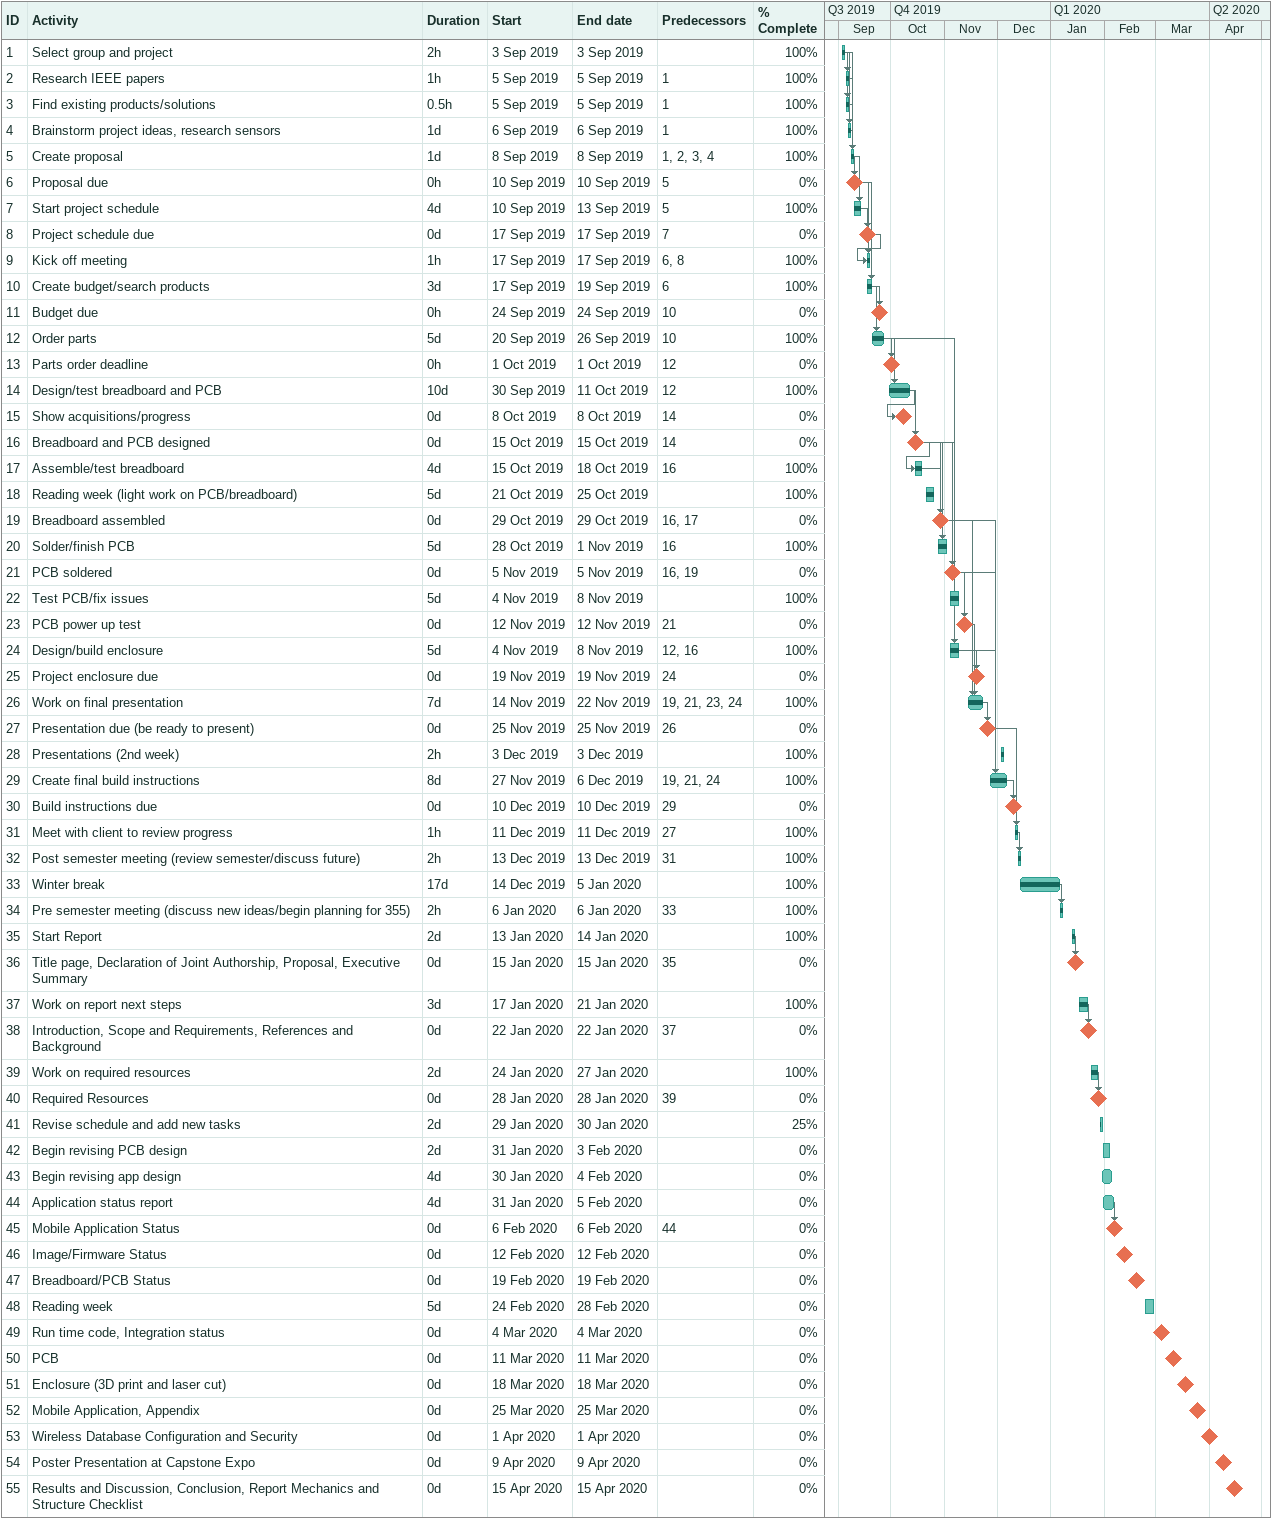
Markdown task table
| ID | Task | Duration | Start | Finish | Predecessors | % complete |
|---|---|---|---|---|---|---|
| 1 | Select group and project | 2h | 2019-09-03 | 2019-09-03 |  | 100 |
| 2 | Research IEEE papers | 1h | 2019-09-05 | 2019-09-05 | 1 | 100 |
| 3 | Find existing products/solutions | 0.5h | 2019-09-05 | 2019-09-05 | 1 | 100 |
| 4 | Brainstorm project ideas, research sensors | 1d | 2019-09-06 | 2019-09-06 | 1 | 100 |
| 5 | Create proposal | 1d | 2019-09-08 | 2019-09-08 | 1, 2, 3, 4 | 100 |
| 6 | Proposal due | 0h | 2019-09-10 | 2019-09-10 | 5 | 0 |
| 7 | Start project schedule | 4d | 2019-09-10 | 2019-09-13 | 5 | 100 |
| 8 | Project schedule due | 0d | 2019-09-17 | 2019-09-17 | 7 | 0 |
| 9 | Kick off meeting | 1h | 2019-09-17 | 2019-09-17 | 6, 8 | 100 |
| 10 | Create budget/search products | 3d | 2019-09-17 | 2019-09-19 | 6 | 100 |
| 11 | Budget due | 0h | 2019-09-24 | 2019-09-24 | 10 | 0 |
| 12 | Order parts | 5d | 2019-09-20 | 2019-09-26 | 10 | 100 |
| 13 | Parts order deadline | 0h | 2019-10-01 | 2019-10-01 | 12 | 0 |
| 14 | Design/test breadboard and PCB | 10d | 2019-09-30 | 2019-10-11 | 12 | 100 |
| 15 | Show acquisitions/progress | 0d | 2019-10-08 | 2019-10-08 | 14 | 0 |
| 16 | Breadboard and PCB designed | 0d | 2019-10-15 | 2019-10-15 | 14 | 0 |
| 17 | Assemble/test breadboard | 4d | 2019-10-15 | 2019-10-18 | 16 | 100 |
| 18 | Reading week (light work on PCB/breadboard) | 5d | 2019-10-21 | 2019-10-25 |  | 100 |
| 19 | Breadboard assembled | 0d | 2019-10-29 | 2019-10-29 | 16, 17 | 0 |
| 20 | Solder/finish PCB | 5d | 2019-10-28 | 2019-11-01 | 16 | 100 |
| 21 | PCB soldered | 0d | 2019-11-05 | 2019-11-05 | 16, 19 | 0 |
| 22 | Test PCB/fix issues | 5d | 2019-11-04 | 2019-11-08 |  | 100 |
| 23 | PCB power up test | 0d | 2019-11-12 | 2019-11-12 | 21 | 0 |
| 24 | Design/build enclosure | 5d | 2019-11-04 | 2019-11-08 | 12, 16 | 100 |
| 25 | Project enclosure due | 0d | 2019-11-19 | 2019-11-19 | 24 | 0 |
| 26 | Work on final presentation | 7d | 2019-11-14 | 2019-11-22 | 19, 21, 23, 24 | 100 |
| 27 | Presentation due (be ready to present) | 0d | 2019-11-25 | 2019-11-25 | 26 | 0 |
| 28 | Presentations (2nd week) | 2h | 2019-12-03 | 2019-12-03 |  | 100 |
| 29 | Create final build instructions | 8d | 2019-11-27 | 2019-12-06 | 19, 21, 24 | 100 |
| 30 | Build instructions due | 0d | 2019-12-10 | 2019-12-10 | 29 | 0 |
| 31 | Meet with client to review progress | 1h | 2019-12-11 | 2019-12-11 | 27 | 100 |
| 32 | Post semester meeting (review semester/discuss future) | 2h | 2019-12-13 | 2019-12-13 | 31 | 100 |
| 33 | Winter break | 17d | 2019-12-14 | 2020-01-05 |  | 100 |
| 34 | Pre semester meeting (discuss new ideas/begin planning for 355) | 2h | 2020-01-06 | 2020-01-06 | 33 | 100 |
| 35 | Start Report | 2d | 2020-01-13 | 2020-01-14 |  | 100 |
| 36 | Title page, Declaration of Joint Authorship, Proposal, Executive Summary | 0d | 2020-01-15 | 2020-01-15 | 35 | 0 |
| 37 | Work on report next steps | 3d | 2020-01-17 | 2020-01-21 |  | 100 |
| 38 | Introduction, Scope and Requirements, References and Background | 0d | 2020-01-22 | 2020-01-22 | 37 | 0 |
| 39 | Work on required resources | 2d | 2020-01-24 | 2020-01-27 |  | 100 |
| 40 | Required Resources | 0d | 2020-01-28 | 2020-01-28 | 39 | 0 |
| 41 | Revise schedule and add new tasks | 2d | 2020-01-29 | 2020-01-30 |  | 25 |
| 42 | Begin revising PCB design | 2d | 2020-01-31 | 2020-02-03 |  | 0 |
| 43 | Begin revising app design | 4d | 2020-01-30 | 2020-02-04 |  | 0 |
| 44 | Application status report | 4d | 2020-01-31 | 2020-02-05 |  | 0 |
| 45 | Mobile Application Status | 0d | 2020-02-06 | 2020-02-06 | 44 | 0 |
| 46 | Image/Firmware Status | 0d | 2020-02-12 | 2020-02-12 |  | 0 |
| 47 | Breadboard/PCB Status | 0d | 2020-02-19 | 2020-02-19 |  | 0 |
| 48 | Reading week | 5d | 2020-02-24 | 2020-02-28 |  | 0 |
| 49 | Run time code, Integration status | 0d | 2020-03-04 | 2020-03-04 |  | 0 |
| 50 | PCB | 0d | 2020-03-11 | 2020-03-11 |  | 0 |
| 51 | Enclosure (3D print and laser cut) | 0d | 2020-03-18 | 2020-03-18 |  | 0 |
| 52 | Mobile Application, Appendix | 0d | 2020-03-25 | 2020-03-25 |  | 0 |
| 53 | Wireless Database Configuration and Security | 0d | 2020-04-01 | 2020-04-01 |  | 0 |
| 54 | Poster Presentation at Capstone Expo | 0d | 2020-04-09 | 2020-04-09 |  | 0 |
| 55 | Results and Discussion, Conclusion, Report Mechanics and Structure Checklist | 0d | 2020-04-15 | 2020-04-15 |  | 0 |
